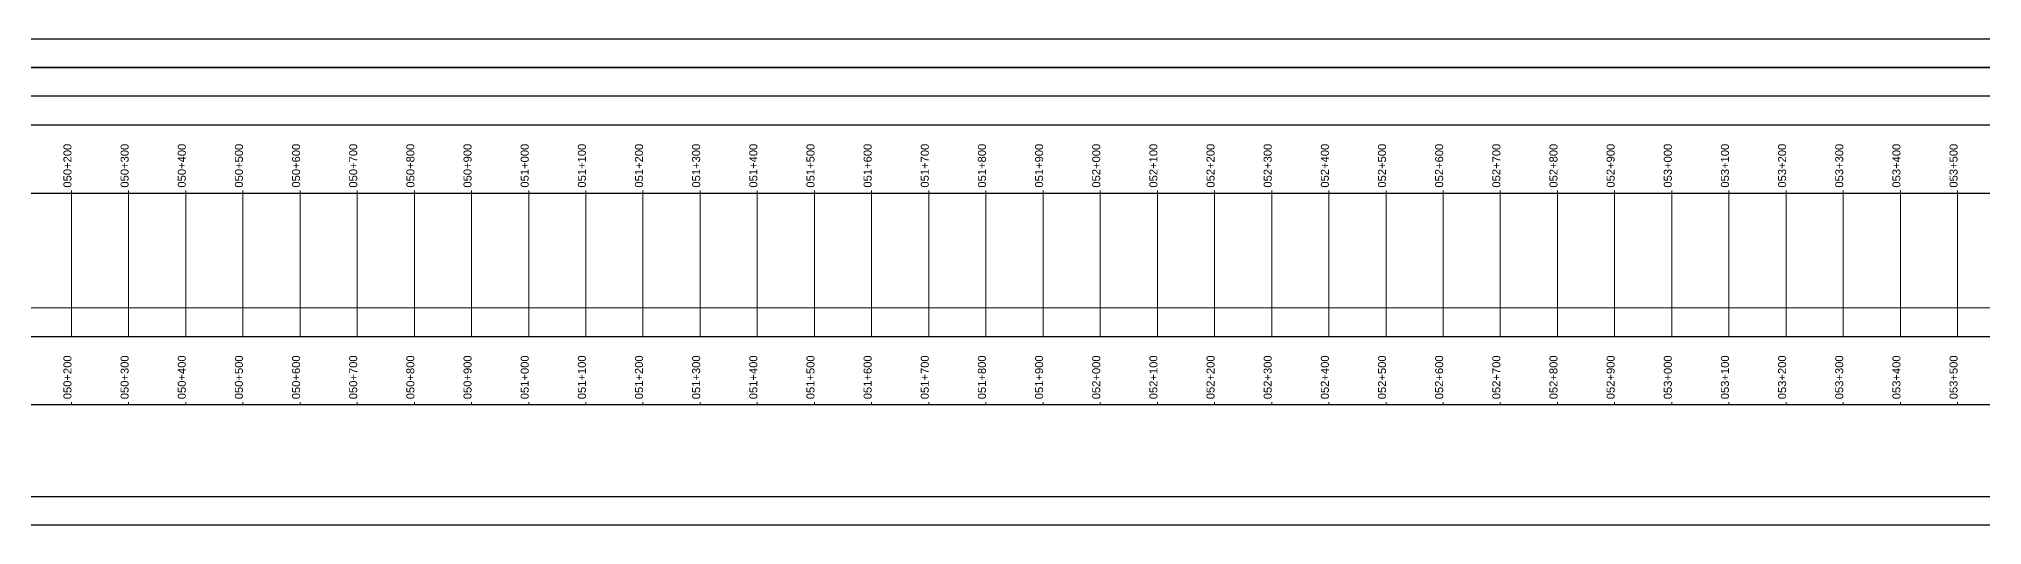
# Model space of a CAD drawing. Extents: x 43380 to 56946, y 4101 to 5000.
# Drawn here: x 50143 to 53543, y 4150 to 5000 of the extents above; entities that cross this region are included whole.
import ezdxf

# ---------------------------------------------------------------- set-up
doc = ezdxf.new("R2010")
doc.units = 0
doc.linetypes.add('Dashed', pattern=[0])
for name, color, linetype in [('Activity Lines', 7, 'Continuous'), ('Chainage Text', 7, 'Continuous'), ('Entity', 7, 'Continuous'), ('Markers-One', 7, 'Continuous'), ('Outer Box', 7, 'Continuous'), ('Package', 7, 'Continuous'), ('Section', 7, 'Continuous'), ('Vertical Chainage Lines', 7, 'Continuous')]:
    doc.layers.add(name, color=color, linetype=linetype)
doc.styles.add('True type font', font='Arial.ttf')

msp = doc.modelspace()

# ---------------------------------------------------------------- linework, layer by layer
at = {"layer": 'Activity Lines', "color": 230, "linetype": 'Dashed', "lineweight": 15, "true_color": 0xff0080}
msp.add_polyline3d([(43680, 4530, 0), (56150, 4530, 0)], dxfattribs=at)
at = {"layer": 'Entity', "color": 9, "lineweight": 25}
msp.add_polyline3d([(43680, 4200, 0), (55621, 4200, 0), (55621, 4150, 0), (43680, 4150, 0)], close=True, dxfattribs=at)
at = {"layer": 'Markers-One', "color": 41, "linetype": 'Dashed', "lineweight": 0, "true_color": 0xe0e0e0}
for points in [[(50200, 4730, 0), (50200, 4735, 0)], [(50300, 4730, 0), (50300, 4735, 0)], [(50400, 4730, 0), (50400, 4735, 0)], [(50500, 4730, 0), (50500, 4735, 0)], [(50600, 4730, 0), (50600, 4735, 0)], [(50700, 4730, 0), (50700, 4735, 0)], [(50800, 4730, 0), (50800, 4735, 0)], [(50900, 4730, 0), (50900, 4735, 0)], [(51000, 4730, 0), (51000, 4735, 0)], [(51100, 4730, 0), (51100, 4735, 0)], [(51200, 4730, 0), (51200, 4735, 0)], [(51300, 4730, 0), (51300, 4735, 0)], [(51400, 4730, 0), (51400, 4735, 0)], [(51500, 4730, 0), (51500, 4735, 0)], [(51600, 4730, 0), (51600, 4735, 0)], [(51700, 4730, 0), (51700, 4735, 0)], [(51800, 4730, 0), (51800, 4735, 0)], [(51900, 4730, 0), (51900, 4735, 0)], [(52000, 4730, 0), (52000, 4735, 0)], [(52100, 4730, 0), (52100, 4735, 0)], [(52200, 4730, 0), (52200, 4735, 0)], [(52300, 4730, 0), (52300, 4735, 0)], [(52400, 4730, 0), (52400, 4735, 0)], [(52500, 4730, 0), (52500, 4735, 0)], [(52600, 4730, 0), (52600, 4735, 0)], [(52700, 4730, 0), (52700, 4735, 0)], [(52800, 4730, 0), (52800, 4735, 0)], [(52900, 4730, 0), (52900, 4735, 0)], [(53000, 4730, 0), (53000, 4735, 0)], [(53100, 4730, 0), (53100, 4735, 0)], [(53200, 4730, 0), (53200, 4735, 0)], [(53300, 4730, 0), (53300, 4735, 0)], [(53400, 4730, 0), (53400, 4735, 0)], [(53500, 4730, 0), (53500, 4735, 0)], [(50200, 4360, 0), (50200, 4365, 0)], [(50300, 4360, 0), (50300, 4365, 0)], [(50400, 4360, 0), (50400, 4365, 0)], [(50500, 4360, 0), (50500, 4365, 0)], [(50600, 4360, 0), (50600, 4365, 0)], [(50700, 4360, 0), (50700, 4365, 0)], [(50800, 4360, 0), (50800, 4365, 0)], [(50900, 4360, 0), (50900, 4365, 0)], [(51000, 4360, 0), (51000, 4365, 0)], [(51100, 4360, 0), (51100, 4365, 0)], [(51200, 4360, 0), (51200, 4365, 0)], [(51300, 4360, 0), (51300, 4365, 0)], [(51400, 4360, 0), (51400, 4365, 0)], [(51500, 4360, 0), (51500, 4365, 0)], [(51600, 4360, 0), (51600, 4365, 0)], [(51700, 4360, 0), (51700, 4365, 0)], [(51800, 4360, 0), (51800, 4365, 0)], [(51900, 4360, 0), (51900, 4365, 0)], [(52000, 4360, 0), (52000, 4365, 0)], [(52100, 4360, 0), (52100, 4365, 0)], [(52200, 4360, 0), (52200, 4365, 0)], [(52300, 4360, 0), (52300, 4365, 0)], [(52400, 4360, 0), (52400, 4365, 0)], [(52500, 4360, 0), (52500, 4365, 0)], [(52600, 4360, 0), (52600, 4365, 0)], [(52700, 4360, 0), (52700, 4365, 0)], [(52800, 4360, 0), (52800, 4365, 0)], [(52900, 4360, 0), (52900, 4365, 0)], [(53000, 4360, 0), (53000, 4365, 0)], [(53100, 4360, 0), (53100, 4365, 0)], [(53200, 4360, 0), (53200, 4365, 0)], [(53300, 4360, 0), (53300, 4365, 0)], [(53400, 4360, 0), (53400, 4365, 0)], [(53500, 4360, 0), (53500, 4365, 0)]]:
    msp.add_polyline3d(points, dxfattribs=at)
at = {"layer": 'Outer Box', "color": 9, "lineweight": 5}
msp.add_polyline3d([(43380, 5000, 0), (56450, 5000, 0), (56450, 4150, 0), (43380, 4150, 0)], close=True, dxfattribs=at)
at = {"layer": 'Package', "color": 9, "lineweight": 25}
for points in [[(43680, 5000, 0), (56150, 5000, 0), (56150, 4950, 0), (43680, 4950, 0)], [(43680, 4850, 0), (56150, 4850, 0), (56150, 4730, 0), (43680, 4730, 0)], [(43680, 4480, 0), (56150, 4480, 0), (56150, 4360, 0), (43680, 4360, 0)]]:
    msp.add_polyline3d(points, close=True, dxfattribs=at)
at = {"layer": 'Section', "color": 9, "lineweight": 25}
msp.add_polyline3d([(43680, 4950, 0), (56150, 4950, 0), (56150, 4900, 0), (43680, 4900, 0)], close=True, dxfattribs=at)
at = {"layer": 'Vertical Chainage Lines', "color": 41, "linetype": 'Dashed', "lineweight": 0, "true_color": 0xe0e0e0}
for points in [[(50200, 4730, 0), (50200, 4480, 0)], [(50300, 4730, 0), (50300, 4480, 0)], [(50400, 4730, 0), (50400, 4480, 0)], [(50500, 4730, 0), (50500, 4480, 0)], [(50600, 4730, 0), (50600, 4480, 0)], [(50700, 4730, 0), (50700, 4480, 0)], [(50800, 4730, 0), (50800, 4480, 0)], [(50900, 4730, 0), (50900, 4480, 0)], [(51000, 4730, 0), (51000, 4480, 0)], [(51100, 4730, 0), (51100, 4480, 0)], [(51200, 4730, 0), (51200, 4480, 0)], [(51300, 4730, 0), (51300, 4480, 0)], [(51400, 4730, 0), (51400, 4480, 0)], [(51500, 4730, 0), (51500, 4480, 0)], [(51600, 4730, 0), (51600, 4480, 0)], [(51700, 4730, 0), (51700, 4480, 0)], [(51800, 4730, 0), (51800, 4480, 0)], [(51900, 4730, 0), (51900, 4480, 0)], [(52000, 4730, 0), (52000, 4480, 0)], [(52100, 4730, 0), (52100, 4480, 0)], [(52200, 4730, 0), (52200, 4480, 0)], [(52300, 4730, 0), (52300, 4480, 0)], [(52400, 4730, 0), (52400, 4480, 0)], [(52500, 4730, 0), (52500, 4480, 0)], [(52600, 4730, 0), (52600, 4480, 0)], [(52700, 4730, 0), (52700, 4480, 0)], [(52800, 4730, 0), (52800, 4480, 0)], [(52900, 4730, 0), (52900, 4480, 0)], [(53000, 4730, 0), (53000, 4480, 0)], [(53100, 4730, 0), (53100, 4480, 0)], [(53200, 4730, 0), (53200, 4480, 0)], [(53300, 4730, 0), (53300, 4480, 0)], [(53400, 4730, 0), (53400, 4480, 0)], [(53500, 4730, 0), (53500, 4480, 0)]]:
    msp.add_polyline3d(points, dxfattribs=at)

# ---------------------------------------------------------------- texts
at = {"layer": 'Chainage Text', "color": 9, "lineweight": 15, "style": 'True type font'}
for s, p in [('050+200', (50200, 4740)), ('050+300', (50300, 4740)), ('050+400', (50400, 4740)), ('050+500', (50500, 4740)), ('050+600', (50600, 4740)), ('050+700', (50700, 4740)), ('050+800', (50800, 4740)), ('050+900', (50900, 4740)), ('051+000', (51000, 4740)), ('051+100', (51100, 4740)), ('051+200', (51200, 4740)), ('051+300', (51300, 4740)), ('051+400', (51400, 4740)), ('051+500', (51500, 4740)), ('051+600', (51600, 4740)), ('051+700', (51700, 4740)), ('051+800', (51800, 4740)), ('051+900', (51900, 4740)), ('052+000', (52000, 4740)), ('052+100', (52100, 4740)), ('052+200', (52200, 4740)), ('052+300', (52300, 4740)), ('052+400', (52400, 4740)), ('052+500', (52500, 4740)), ('052+600', (52600, 4740)), ('052+700', (52700, 4740)), ('052+800', (52800, 4740)), ('052+900', (52900, 4740)), ('053+000', (53000, 4740)), ('053+100', (53100, 4740)), ('053+200', (53200, 4740)), ('053+300', (53300, 4740)), ('053+400', (53400, 4740)), ('053+500', (53500, 4740)), ('050+200', (50200, 4370)), ('050+300', (50300, 4370)), ('050+400', (50400, 4370)), ('050+500', (50500, 4370)), ('050+600', (50600, 4370)), ('050+700', (50700, 4370)), ('050+800', (50800, 4370)), ('050+900', (50900, 4370)), ('051+000', (51000, 4370)), ('051+100', (51100, 4370)), ('051+200', (51200, 4370)), ('051+300', (51300, 4370)), ('051+400', (51400, 4370)), ('051+500', (51500, 4370)), ('051+600', (51600, 4370)), ('051+700', (51700, 4370)), ('051+800', (51800, 4370)), ('051+900', (51900, 4370)), ('052+000', (52000, 4370)), ('052+100', (52100, 4370)), ('052+200', (52200, 4370)), ('052+300', (52300, 4370)), ('052+400', (52400, 4370)), ('052+500', (52500, 4370)), ('052+600', (52600, 4370)), ('052+700', (52700, 4370)), ('052+800', (52800, 4370)), ('052+900', (52900, 4370)), ('053+000', (53000, 4370)), ('053+100', (53100, 4370)), ('053+200', (53200, 4370)), ('053+300', (53300, 4370)), ('053+400', (53400, 4370)), ('053+500', (53500, 4370))]:
    msp.add_text(s, height=14, rotation=90, dxfattribs=at).set_placement(p)

doc.saveas('drawing.dxf')
